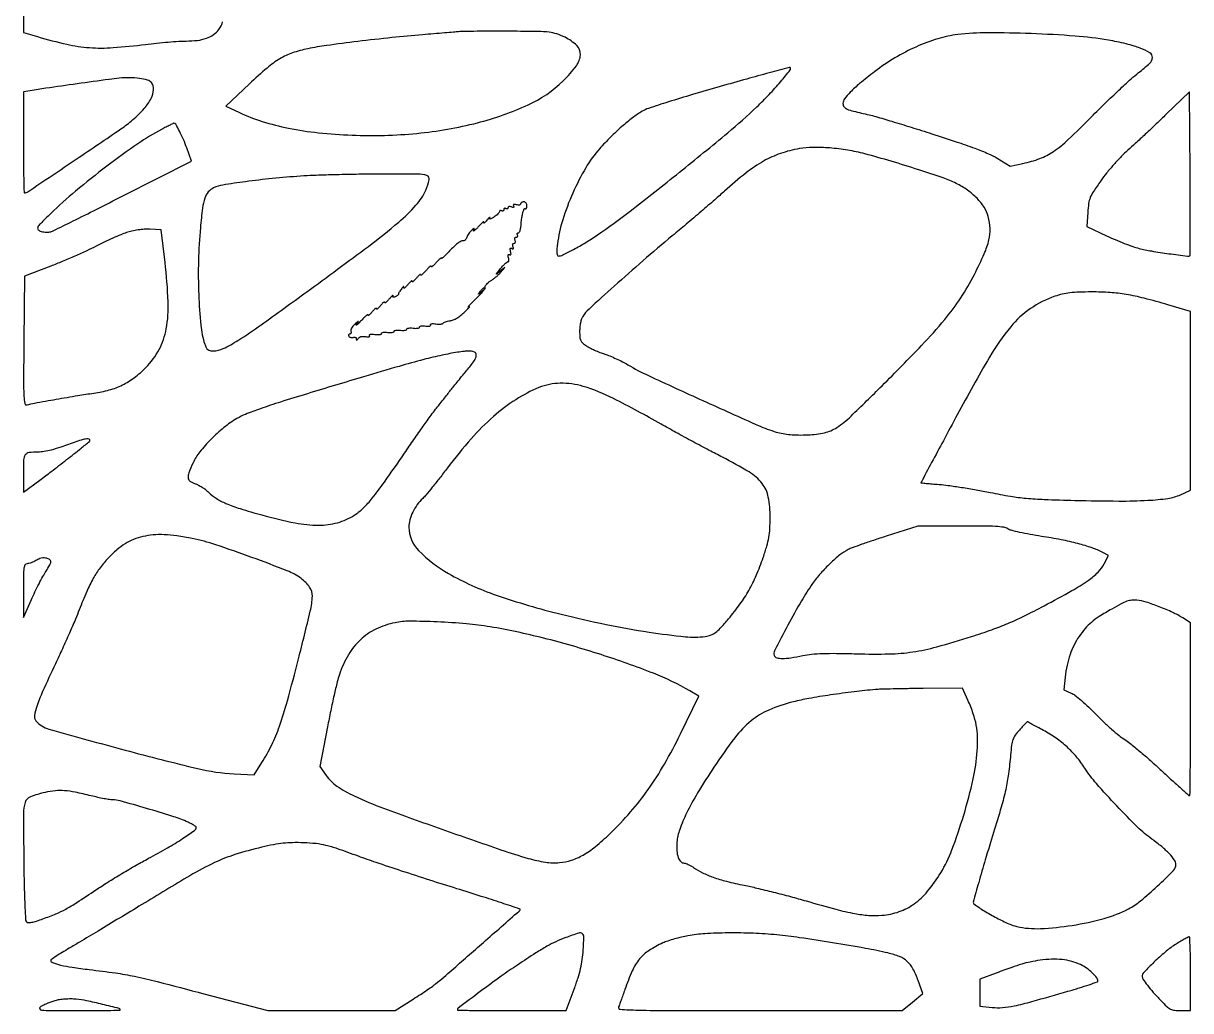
# Model space of a CAD drawing. Extents: x 39 to 593, y 49 to 1210.
# Drawn here: x 39 to 593, y 49 to 517 of the extents above; entities that cross this region are included whole.
import ezdxf

# ---------------------------------------------------------------- set-up
doc = ezdxf.new("R2010")
doc.units = 0

msp = doc.modelspace()

# ---------------------------------------------------------------- linework, layer by layer
msp.add_lwpolyline([(39, 547.800101), (39, 513.08469), (45.75, 511.080137, 0.01659), (59.655255, 507.447983, 0.037675), (70.394922, 505.857705, 0.035936), (81.556103, 505.859373, 0.013871), (96.970141, 507.40175, -0.005981), (102.243933, 508.013649, -0.005213), (107.778197, 508.530514, -0.005248), (112.793337, 508.893249, -0.015428), (116.25226, 509, 0.029488), (121.63224, 509.317566, 0.055614), (125.862235, 510.303667, 0.067642), (129.189736, 512.015838, 0.073628), (131.8321, 514.513679, 0.112486), (133.560441, 518.161338, 0.093474)], format="xyb")
for points in [[(245.5, 513.384785, -0.001444), (243.192945, 513.182057, -0.000254), (238.85625, 512.815815, -0.000275), (233.7704, 512.391728, -0.000247), (228.5, 511.957802, 0.005694), (213.957123, 510.600815, 0.004076), (197.724753, 508.76564, 0.003783), (182.868174, 506.849067, 0.016181), (174.059098, 505.353054, 0.032767), (166.689898, 503.344558, 0.05262), (160.792881, 500.591793, 0.041241), (154.680565, 496.188173, 0.012884), (146.273504, 488.626299), (135.138506, 478.079285), (141.591066, 475.030597, 0.035304), (152.388143, 470.832759, 0.025641), (164.887527, 467.654994, 0.022983), (179.081149, 465.484709, 0.016761), (195, 464.332507, 0.033281), (225.806665, 465.189187, 0.039404), (254.493992, 470.205307, 0.043911), (278.557643, 478.707703, 0.087001), (295.201531, 490.118059, 0.036722), (301.451831, 497.203537, 0.152819), (303.361589, 502.498561, 0.214011), (301.627377, 506.855577, 0.078617), (296.086563, 510.756414, 0.033784), (292.137083, 512.375087, 0.053034), (288.556717, 513.158652, 0.023728), (283.270079, 513.487039, 0.002135), (270, 513.62396, 0.001738), (261.857066, 513.644893, 0.002214), (254.346875, 513.604836, 0.001725), (248.051201, 513.521656, 0.018471)], [(482.5, 512.0327, 0.044579), (473.023921, 510.070363, 0.031347), (462.812638, 506.273709, 0.029841), (452.571892, 500.964249, 0.02951), (442.996136, 494.45552, 0.00802), (435.906524, 488.815398, 0.025368), (431.422191, 484.730792, 0.036455), (428.747884, 481.609404, 0.160234), (428, 479.335596, 0.167923), (428.526515, 477.812079, 0.125637), (429.945033, 476.721696, 0.042672), (432.995124, 475.710617, 0.004336), (440.435307, 473.998919, -0.017329), (443.555639, 473.195153, -0.001593), (451.217152, 470.90927, -0.002056), (460.33628, 468.115854, -0.00161), (470.209029, 465.01223, -0.003983), (481.780997, 461.231698, -0.008814), (490.532023, 458.122754, -0.010994), (497.045688, 455.513765, -0.035748), (501.180565, 453.390312), (507.313687, 449.664638), (513.404196, 450.922612, 0.038782), (521.424743, 453.23945, 0.059654), (527.833123, 456.558635, 0.039818), (534.893064, 462.228849, 0.008805), (546, 473.082488, -0.004665), (552.433134, 479.473893, -0.004752), (558.945025, 485.704299, -0.004622), (564.704732, 491.011814, -0.019588), (568.302212, 494.018303, 0.021707), (573.568407, 498.457381, 0.194163), (574.840861, 501.136181, 0.278994), (573.677994, 503.346849, 0.042196), (569, 505.653213, 0.023304), (566.234534, 506.591529, 0.009017), (562.325, 507.641914, 0.008905), (558.040264, 508.629945, 0.010885), (554, 509.394634, 0.022085), (538.134562, 511.325741, 0.01002), (517.243447, 512.516123, 0.009827), (496.725563, 512.869596, 0.028175)], [(369.703547, 487.429011, 0.003225), (356.559289, 483.612622, 0.004802), (345.113177, 480.089085, 0.003366), (335.74975, 477.038351, 0.053178), (332.703547, 475.648829, 0.029289), (328.112505, 472.556403, 0.017271), (322.993493, 468.366906, 0.016045), (317.686071, 463.397724, 0.014408), (312.508355, 457.921627, 0.049662), (305.940313, 448.900917, 0.028287), (299.782619, 436.884206, 0.028168), (294.962789, 424.104835, 0.045041), (292.483512, 412.714333, 0.010949), (292.209743, 410.050178, 0.039119), (292.205796, 408.338489, 0.073504), (292.433688, 407.331853, 0.309724), (292.91802, 407, 0.114954), (295.042933, 407.495076, 0.009403), (300.145549, 410.129612, 0.012913), (305.879962, 413.422368, 0.012502), (311.5, 417.041049, 0.015484), (327.001975, 428.297202, 0.004414), (350.357466, 446.718364, 0.004351), (373.312407, 465.485539, 0.016641), (387.109916, 477.767235, 0.013151), (392.95254, 483.627652, 0.013936), (398.363612, 489.677652, 0.006161), (402.977309, 495.273233, 0.406242), (402.869669, 496.408211, 0.2469), (402.530949, 496.484086, 0.000162), (392.974632, 493.900184, 0.001825), (382.304995, 490.969701, 0.001108)], [(84.5, 491.357975, 0.009532), (79.785527, 490.798073, 0.000487), (64.537272, 488.676513, 0.000722), (49.678132, 486.572458, 0.004751), (42.25, 485.437567), (39, 484.909374), (39, 460.954687, 0.002186), (39.040154, 451.769288, 0.003645), (39.164135, 444.036689, 0.000535), (39.33037, 437.222646, 0.406776), (39.558758, 437, 0.149077), (41.12898, 437.478807, 0.000269), (64.10519, 452.945454, 0.001141), (85.3386, 467.326057, 0.028982), (90.882059, 471.588817, 0.030965), (96.337255, 476.935907, 0.067218), (99.640113, 481.771352, 0.100997), (100.76049, 485.920851, 0.179878), (99.75, 489.263761, 0.165825), (97.983941, 490.453006, 0.031889), (94.147547, 491.231591, 0.031546), (89.442265, 491.577588, 0.027376)], [(581.402466, 474.216024, -0.002268), (576.634522, 469.6536, -0.001842), (571.48342, 464.805004, -0.00186), (566.702963, 460.371578, -0.004839), (563.219273, 457.226544, 0.019199), (560.087503, 454.231606, 0.010853), (556.515781, 450.379368, 0.010822), (553.077472, 446.332581, 0.01745), (550.348946, 442.726544, 0.008511), (546.900969, 437.641275, 0.046951), (545.359764, 434.716518, 0.061892), (544.59291, 431.918661, 0.021364), (544.168744, 427.74029), (543.773209, 420.980581), (553.136605, 416.565056, 0.00979), (557.16123, 414.762608, 0.008115), (561.512003, 412.998271, 0.008211), (565.553395, 411.511098, 0.021779), (568.5, 410.623333, 0.020561), (574.349898, 409.388901, 0.007522), (582.711355, 408.109734, 0.002071), (591.547153, 406.931, 0.232529), (592.635116, 407.301782, 0.197925), (592.793052, 407.681035, 0.000138), (592.832676, 418.921133, 0.001559), (592.834334, 431.475528, 0.000949), (592.761887, 446.311244), (592.5, 484.932048)], [(104.591996, 467.048393, 0.029649), (93.35451, 460.258211, 0.011532), (78.629311, 449.61458, 0.011647), (63.822778, 437.830184, 0.019482), (52.012391, 427.165146, 0.002994), (47.105344, 422.316324, 0.060098), (45.80989, 420.665378, 0.312445), (45.86915, 419.68538, 0.133934), (46.976494, 418.863585, 0.040792), (48.082169, 418.532886, 0.029292), (49.357496, 418.339464, 0.029774), (50.601685, 418.299113, 0.054753), (51.604402, 418.436847, 0.05233), (53.169312, 419.008917, 0.000663), (62.666737, 423.671433, 0.001933), (73.636104, 429.127427, 0.001265), (86.242281, 435.498456), (118.728746, 452.020093), (116.545024, 458.269521, 0.017729), (114.989867, 462.259907, 0.017419), (113.147497, 466.154068, 0.01), (111.328226, 469.510192, 0.269789), (110.486536, 470, 0.11577), (110.278849, 469.951259, 0.000803), (108.638094, 469.132965, 0.003059), (106.763264, 468.179781, 0.001946)], [(407.346687, 457.963875, 0.038639), (398.334019, 455.625782, 0.046196), (390.339338, 452.022989, 0.038049), (382.014655, 446.427655, 0.016514), (371.813977, 437.820636, -0.004496), (367.170848, 433.707886, -0.001753), (360.682856, 428.104131, -0.001735), (353.61672, 422.086565, -0.002154), (347, 416.539925, 0.004809), (333.083983, 404.748084, 0.004879), (319.465318, 392.74723, 0.002697), (307.470126, 381.849685, 0.062048), (304.477331, 378.325058, 0.068246), (303.909247, 377.130049, 0.025395), (303.435973, 375.327035, 0.024601), (303.112907, 373.282633, 0.027248), (303.006833, 371.285183, 0.020331), (303.123634, 368.51142, 0.089266), (303.544575, 366.93415, 0.104444), (304.454791, 365.729325, 0.033183), (306.256833, 364.361326, 0.028096), (307.877979, 363.418413, 0.012146), (310.131497, 362.340006, 0.011975), (312.59067, 361.305799, 0.015548), (314.892943, 360.483481, -0.019524), (317.361146, 359.579708, -0.010345), (320.348782, 358.278569, -0.01028), (323.353658, 356.819677, -0.015669), (325.892943, 355.419636, 0.025331), (335.626852, 350.295441, 0.002114), (361.543597, 338.419286, 0.001743), (387.947627, 326.565382, 0.034074), (396.328732, 323.502556, 0.025669), (399.543554, 322.746713, 0.022652), (402.955916, 322.285675, 0.019725), (406.819483, 322.094064, 0.011807), (411.4172, 322.156153, 0.0459), (419.30373, 323.178012, 0.091693), (425.068006, 325.638666, 0.045016), (431.815539, 331.05404, 0.004542), (446.543345, 345.489121, 0.004772), (465.290901, 364.56158, 0.018655), (476.307671, 376.872975, 0.02824), (483.867261, 387.107507, 0.026924), (490.357035, 398.288946, 0.012928), (495.044941, 408.088617, 0.046236), (497.279699, 414.657172, 0.068158), (497.820053, 420.074032, 0.059147), (496.939296, 425.716813, 0.073611), (494.982999, 430.098104, 0.050623), (491.608033, 434.375037, 0.0464), (487.088777, 438.250356, 0.040295), (481.720762, 441.435793, 0.029895), (475.541066, 444.013933, 0.005633), (463.937844, 447.913313, 0.006259), (450.835608, 451.97231, 0.007434), (438.363831, 455.464722, 0.023488), (430.255165, 457.203175, 0.020961), (421.705154, 458.254215, 0.021813), (413.704531, 458.548616, 0.042463)], [(170.5, 444.881237, 0.007588), (157.160589, 443.750168, 0.008629), (144.422943, 442.252755, 0.006702), (133.599011, 440.642542, 0.069221), (129.297366, 439.315153, 0.107368), (126.768416, 437.386856, 0.096222), (125.145706, 434.510048, 0.048556), (124.043218, 429.686175, 0.008696), (123.026201, 420.5, 0.017138), (122.108835, 404.863043, 0.015377), (122.213167, 388.622426, 0.015171), (123.187598, 374.211699, 0.055286), (125.080919, 365.254812, 0.032731), (125.774948, 363.538221, 0.11306), (126.519636, 362.607506, 0.124594), (127.551622, 362.143047, 0.043777), (129.182325, 362, 0.113228), (133.878642, 363.07732, 0.028174), (140.813709, 366.932174, 0.014464), (151.822723, 374.344569, 0.002151), (173.5, 390.011151, 0.002582), (202.759833, 411.582381, 0.016598), (217.126458, 423.04967, 0.03355), (225.327283, 431.064112, 0.076055), (230.053655, 438.309691, 0.054906), (231.655072, 443.199744, 0.381526), (230.500714, 445.205698, 0.079444), (226.300214, 445.8883, 0.002072), (207.25, 445.857772, 0.002712), (196.894223, 445.742088, 0.002493), (186.245312, 445.512246, 0.002489), (176.750703, 445.212639, 0.008223)], [(275, 431.716702, -0.234103), (274.84149, 431.396708, -0.110684), (274.412095, 431.19953, -0.073581), (273.76537, 431.158662, -0.043023), (272.99862, 431.29011, 0.028884), (272.172701, 431.455835, 0.134027), (271.694454, 431.395162, 0.316691), (271.535916, 431.144934, 0.126904), (271.662665, 430.736802, -0.084983), (271.827284, 430.329408, -0.357063), (271.71589, 430.110897, -0.167827), (271.346098, 430.08092, -0.028693), (270.664045, 430.298676, 0.053235), (270.02672, 430.468244, 0.096133), (269.488813, 430.447788, 0.14465), (269.136142, 430.247266, 0.194004), (269, 429.909598, -0.113538), (268.921216, 429.56712, -0.184509), (268.70625, 429.36538, -0.157566), (268.382252, 429.340647, -0.079467), (268, 429.5, 0.088621), (267.618194, 429.651081, 0.167455), (267.29375, 429.608064, 0.177706), (267.077418, 429.378351, 0.101261), (267, 429, -0.101261), (266.922582, 428.621649, -0.177706), (266.70625, 428.391936, -0.167455), (266.381806, 428.348919, -0.088621), (266, 428.5, 0.071422), (265.617363, 428.666749, 0.146914), (265.29375, 428.659184, 0.189231), (265.080211, 428.483247, 0.127587), (265, 428.174027, -0.16537), (264.839824, 427.702976, -0.030599), (264.229457, 427.002443, -0.029884), (263.381215, 426.238522, -0.023342), (262.376876, 425.511283, -0.012313), (261.199785, 424.780803, -0.085778), (260.568195, 424.54332, -0.456385), (260.365445, 424.70322, -0.133202), (260.463653, 425.146273, 0.250723), (260.462038, 425.340024, 0.463328), (260.326539, 425.367968, 0.038455), (259.797356, 424.883552, 0.009251), (259, 424, -0.011424), (258.201377, 423.122737, -0.051866), (257.676021, 422.675, -0.508187), (257.524042, 422.728451, -0.186888), (257.545063, 423, 0.559863), (257.445883, 423.153382, 0.165064), (257.112489, 423.03125, 0.028693), (256.250192, 422.250674, 0.009257), (255.063351, 421, -0.008643), (253.878857, 419.748724, -0.027226), (253.0265, 418.96875, -0.16978), (252.714156, 418.854632, -0.563943), (252.62347, 419, 0.010763), (253.026941, 419.840222, 0.489221), (252.949109, 419.988339, 0.212515), (252.696, 419.925916, 0.005161), (251.730684, 419.159695, 0.04315), (251.052637, 418.505511, 0.027916), (250.382578, 417.644366, 0.028029), (249.81799, 416.722225, 0.046536), (249.462948, 415.88326, -0.065093), (249.126577, 415.163793, -0.076079), (248.630323, 414.597071, -0.088073), (248.056192, 414.265262, -0.138194), (247.491398, 414.223565, 0.198942), (246.713751, 414.072554, 0.019186), (245.117939, 412.926227, 0.022059), (243.261273, 411.345149, 0.015636), (241.317176, 409.418909, -0.005247), (239.52991, 407.572915, -0.014102), (238.208796, 406.310034, -0.050198), (237.604005, 405.865027, -0.781869), (237.5, 405.970654, 0.480318), (237.445896, 406.120712, 0.259064), (237.222212, 406.080519, 0.025277), (236.379737, 405.318468, 0.007193), (235.150085, 404.051745, -0.009971), (233.904236, 402.782518, -0.029707), (232.985166, 401.98395, -0.1462), (232.598687, 401.835994, -0.57056), (232.484283, 402, 0.555185), (232.379678, 402.157682, 0.163753), (232.036722, 402.03125, 0.029674), (231.176603, 401.250368, 0.009651), (230, 400, -0.009505), (228.823954, 398.749491, -0.029335), (227.966167, 397.96875, -0.164801), (227.628089, 397.844157, -0.556254), (227.525549, 398, 0.391366), (227.462829, 398.193946, 0.297949), (227.227787, 398.178125, 0.038022), (226.52885, 397.562178, 0.01073), (225.537413, 396.5, -0.010939), (224.545357, 395.438048, -0.038528), (223.843555, 394.821875, -0.293216), (223.602999, 394.804269, -0.39368), (223.537413, 395, 0.39368), (223.471828, 395.195731, 0.293216), (223.231272, 395.178125, 0.038528), (222.52947, 394.561952, 0.010939), (221.537413, 393.5, -0.011568), (220.543483, 392.43872, -0.040013), (219.8331, 391.821875, -0.279966), (219.576027, 391.798909, -0.399668), (219.501823, 392, 0.068643), (219.613453, 392.403557, 0.595179), (219.495999, 392.489168, 0.098042), (219.153106, 392.234222, 0.013655), (218.574157, 391.55887, 0.016249), (217.971459, 390.764225, 0.019808), (217.462409, 389.98177, 0.018712), (217.090599, 389.300774, 0.1161), (217, 388.915859, -0.167799), (216.892567, 388.604749, -0.052419), (216.544118, 388.245217, -0.045715), (216.042029, 387.898065, -0.036808), (215.448062, 387.618443, -0.034234), (214.787447, 387.415562, -0.217079), (214.451404, 387.482981, -0.310815), (214.356213, 387.749895, -0.0577), (214.55781, 388.261454, 0.603951), (214.487558, 388.365033, 0.15247), (214.237263, 388.254927, 0.023568), (213.528472, 387.575617, 0.0075), (212.537413, 386.5, -0.010939), (211.545357, 385.438048, -0.038528), (210.843555, 384.821875, -0.293216), (210.602999, 384.804269, -0.39368), (210.537413, 385, 0.39368), (210.471828, 385.195731, 0.293216), (210.231272, 385.178125, 0.038528), (209.52947, 384.561952, 0.010939), (208.537413, 383.5, -0.010939), (207.545357, 382.438048, -0.038528), (206.843555, 381.821875, -0.293216), (206.602999, 381.804269, -0.39368), (206.537413, 382, 0.39368), (206.471828, 382.195731, 0.293216), (206.231272, 382.178125, 0.038528), (205.52947, 381.561952, 0.010939), (204.537413, 380.5, -0.009927), (203.548342, 379.436939, -0.036013), (202.860489, 378.821875, -0.317926), (202.646736, 378.812902, -0.380766), (202.59506, 379, 0.669197), (202.470341, 379.141814, 0.087814), (201.966759, 378.863271, 0.022805), (200.876342, 377.895228, 0.008277), (199.417394, 376.428157, -0.005438), (197.993134, 374.97961, -0.022951), (197.09136, 374.161021, -0.541127), (196.960121, 374.201736, -0.230089), (197, 374.428157, 0.001227), (198.062162, 375.90285, 0.553583), (198.023983, 375.995879, 0.221053), (197.856716, 375.950498, 0.000759), (196.214733, 374.563096, 0.041437), (195.37747, 373.724986, 0.050209), (194.748778, 372.809436, 0.058144), (194.40211, 371.954522, 0.160223), (194.433348, 371.313096, -0.069547), (194.549625, 370.810922, -0.117586), (194.487348, 370.385722, -0.152607), (194.259631, 370.105506, -0.147433), (193.909598, 370, 0.1243), (193.57163, 369.914663, 0.188383), (193.377757, 369.686224, 0.149328), (193.365698, 369.340464, 0.073123), (193.542134, 368.931826, 0.109884), (193.900093, 368.564485, 0.081902), (194.419289, 368.33511, 0.076891), (195.017004, 368.27569, 0.078162), (195.601151, 368.400442, -0.079069), (196.136768, 368.513819, -0.125667), (196.593586, 368.42158, -0.149452), (196.898617, 368.139704, -0.129608), (197.015313, 367.718615, 0.052332), (197.071033, 367.245091, 0.403838), (197.240518, 367.133692, 0.187063), (197.499677, 367.294731, 0.020104), (197.908945, 367.886911, -0.113081), (198.447553, 368.420856, -0.075765), (199.248114, 368.763684, -0.064262), (200.245977, 368.889089, -0.046422), (201.36337, 368.781367, 0.025643), (202.387511, 368.639541, 0.083784), (203.067026, 368.694596, 0.226267), (203.348877, 368.928672, 0.251689), (203.327689, 369.278805, -0.313194), (203.346829, 369.63648, -0.177918), (203.730961, 369.876324, -0.06665), (204.587193, 369.938852, -0.021384), (205.857952, 369.80754, 0.027815), (207.062276, 369.69872, 0.046491), (208.077023, 369.758065, 0.062201), (208.781594, 369.957294, 0.301406), (209, 370.286692, -0.293514), (209.211929, 370.616611, -0.066012), (209.88125, 370.821444, -0.0486), (210.850191, 370.887458, -0.029166), (212, 370.786692, 0.029166), (213.149809, 370.685927, 0.0486), (214.11875, 370.751941, 0.066012), (214.788071, 370.956774, 0.293514), (215, 371.286692, -0.293514), (215.211929, 371.616611, -0.066012), (215.88125, 371.821444, -0.0486), (216.850191, 371.887458, -0.029166), (218, 371.786692, 0.029166), (219.149809, 371.685927, 0.0486), (220.11875, 371.751941, 0.066012), (220.788071, 371.956774, 0.293514), (221, 372.286692, -0.293514), (221.211929, 372.616611, -0.066012), (221.88125, 372.821444, -0.0486), (222.850191, 372.887458, -0.029166), (224, 372.786692, 0.029166), (225.149809, 372.685927, 0.0486), (226.11875, 372.751941, 0.066012), (226.788071, 372.956774, 0.293514), (227, 373.286692, -0.290434), (227.209426, 373.61682, -0.067491), (227.865736, 373.823721, -0.049431), (228.817648, 373.892212, -0.029702), (229.947187, 373.794443, 0.024476), (231.089344, 373.683552, 0.066408), (231.898218, 373.752292, 0.163409), (232.279752, 373.981698, 0.32559), (232.305139, 374.315292, -0.342492), (232.340811, 374.649393, -0.153908), (232.752853, 374.873993, -0.062227), (233.614492, 374.933847, -0.022701), (234.833543, 374.811123, 0.024994), (236.047816, 374.694498, 0.037052), (237.115984, 374.724729, 0.041366), (237.924423, 374.876062, 0.248674), (238.225592, 375.159566, -0.195931), (238.514611, 375.492369, -0.033634), (239.300643, 375.826079, -0.032269), (240.331102, 376.11097, -0.023827), (241.5, 376.296695, 0.072916), (242.997097, 376.687751, 0.034906), (244.772197, 377.591362, 0.031386), (246.656839, 378.89013, 0.025722), (248.5, 380.498833, 0.006472), (249.919804, 381.908902, 0.027181), (250.713679, 382.811234, 0.512003), (250.668901, 382.967418, 0.241757), (250.418909, 382.934929, -0.649016), (250.293737, 383.01128, -0.150443), (250.441709, 383.336556, -0.016593), (251.593395, 384.551292, -0.005027), (253.418909, 386.317176, 0.014036), (255.347646, 388.251372, 0.02014), (256.93546, 390.077731, 0.016505), (258.106611, 391.642982, 0.204666), (258.254997, 392.354521, -0.181772), (258.349683, 392.935851, -0.050791), (258.896217, 393.697256, -0.044171), (259.73885, 394.495648, -0.034162), (260.781919, 395.212105, 0.024983), (261.986897, 396.007646, 0.01558), (263.319182, 397.051569, 0.015627), (264.571433, 398.165581, 0.02722), (265.526922, 399.17476), (267.5, 401.5), (265.026894, 399.5, -0.0059), (263.643766, 398.408207, -0.732936), (263.520467, 398.494118, -0.095388), (263.768405, 398.955675, -0.001765), (265.526894, 401.100794, -0.014674), (266.713872, 402.45537, -0.022971), (267.819568, 403.540403, -0.019159), (268.757424, 404.317162, -0.294503), (269.156741, 404.349414, 0.401728), (269.355282, 404.40474, 0.121559), (269.454812, 404.734531, 0.053637), (269.420295, 405.350275, 0.023156), (269.249218, 406.154992, -0.025901), (269.063111, 407.054644, -0.119045), (269.107888, 407.581548, -0.314906), (269.35082, 407.762005, -0.146617), (269.749218, 407.654992, 0.146617), (270.147615, 407.547979, 0.314906), (270.390548, 407.728436, 0.119045), (270.435324, 408.25534, 0.025901), (270.249218, 409.154992, -0.023599), (270.048002, 410.10561, -0.136619), (270.103872, 410.610748, -0.34044), (270.368998, 410.767095, -0.107948), (270.831022, 410.604434, 0.060363), (271.290422, 410.392076, 0.338347), (271.529702, 410.476744, 0.208053), (271.584723, 410.801291, 0.031032), (271.381557, 411.448062, -0.06055), (271.232753, 412.042076, -0.106526), (271.276919, 412.544118, -0.150272), (271.501689, 412.873856, -0.170157), (271.861626, 413, 0.163532), (272.223415, 413.121579, 0.151303), (272.452188, 413.440625, 0.109632), (272.502534, 413.92599, 0.062927), (272.361626, 414.5, -0.069008), (272.228143, 415.073683, -0.116977), (272.29762, 415.559375, -0.152575), (272.555236, 415.879387, -0.148627), (272.952028, 416, 0.095723), (273.34937, 416.076773, 0.173661), (273.593972, 416.29375, 0.171987), (273.646585, 416.618437, 0.093667), (273.5, 417, -0.066654), (273.328814, 417.382857, -0.139668), (273.325641, 417.70625, -0.191008), (273.485653, 417.918846, -0.137896), (273.774316, 418, 0.210786), (274.365147, 418.260658, 0.122965), (274.739546, 418.954019, 0.030699), (275.039715, 420.522967, 0.001885), (275.627958, 425.246936, -0.018972), (275.911924, 427.028571, -0.035485), (276.296841, 428.436148, -0.04766), (276.715692, 429.341955, -0.421615), (277.10045, 429.437919, 0.208293), (277.440525, 429.389002, 0.179514), (277.735757, 429.601155, 0.101759), (277.935717, 430.088118, 0.046737), (278, 430.774316, 0.077755), (277.886896, 431.497228, 0.090208), (277.559375, 432.110789, 0.10078), (277.072062, 432.520966, 0.125346), (276.5, 432.666667, 0.061458), (275.926423, 432.595898, 0.079927), (275.440625, 432.387615, 0.09765), (275.115434, 432.079009, 0.155454)], [(88, 418.137885, 0.019274), (85.274361, 417.12858, 0.006918), (81.471875, 415.489346, 0.006851), (77.348947, 413.575688, 0.008063), (73.5, 411.647662, -0.011377), (69.166631, 409.512784, -0.005338), (63.471875, 406.940028, -0.005286), (57.443428, 404.369305, -0.007397), (52, 402.209528), (39.5, 397.462744), (39.235444, 366.659364, 0.001015), (39.109774, 347.498987, 0.013504), (39.268315, 340.446505, 0.037498), (39.699882, 336.996431, 0.439073), (40.735444, 336.370135, -0.025603), (44.342648, 337.223613, -0.001802), (54.553818, 339.055701, -0.002811), (64.924651, 340.817831, -0.007084), (72.5, 341.951223, 0.034431), (79.782044, 343.451492, 0.046516), (86.059076, 345.849944, 0.047159), (91.719091, 349.337234, 0.036841), (97.149104, 354.100593, 0.072218), (103.42528, 362.656805, 0.077224), (106.830933, 372.454152, 0.055419), (107.730271, 385.3405, 0.019063), (106.249937, 404), (104.423564, 419.5), (98.961782, 419.71838, 0.027827), (96.41853, 419.678506, 0.017972), (93.489132, 419.363102, 0.017865), (90.556667, 418.832749, 0.025369)], [(258, 391.622445, -0.184603), (257.91885, 391.410139, -0.013803), (257.485937, 390.952641, -0.017649), (256.920402, 390.425681, -0.012436), (256.25, 389.872445, -0.001576), (255.120493, 388.99236, -0.377591), (255, 389, -0.377591), (254.99236, 389.120493, -0.001576), (255.872445, 390.25, -0.017685), (256.76332, 391.306759, -0.065617), (257.426111, 391.869516, -0.241985), (257.806605, 391.90695, -0.307699)], [(528.549339, 387.886769, 0.067621), (517.000101, 382.074711, 0.070202), (507.585136, 373.452976, 0.040658), (497.491334, 358.94627, 0.008345), (482.25, 331.694741, 0.000189), (475.635713, 319.379606, 0.000314), (470.067187, 308.986479, 0.000008), (465.030083, 299.570614, 0.123422), (465, 299.4506, 0.38638), (465.062214, 299.382111, 0.000318), (467.524171, 299.146723, 0.002806), (470.298012, 298.898997, 0.001686), (473.592921, 298.63455, -0.014791), (477.950602, 298.169601, -0.005009), (484.260938, 297.242385, -0.004977), (491.218388, 296.077693, -0.005699), (497.842921, 294.822779, 0.008363), (507.465807, 293.052922, 0.018095), (514.926299, 292.08531, 0.013962), (523.536508, 291.52597, 0.003261), (538, 291.085756, 0.004478), (558.913032, 290.773107, 0.014826), (572.677327, 291.098774, 0.021687), (582.172835, 292.019601, 0.070079), (588.25, 293.766907), (593, 295.887539), (593, 338.282717), (593, 380.677895), (582.231363, 383.842769, 0.008546), (570.889134, 386.966658, 0.021178), (562.460101, 388.757233, 0.02497), (554.775704, 389.660733, 0.017129), (546, 389.949142, 0.00825), (540.005786, 389.841814, 0.020811), (535.655118, 389.510435, 0.026786), (532.062573, 388.889327, 0.026618)], [(237.701173, 359.954698, 0.011718), (229.008197, 357.86687, 0.004802), (217.307733, 354.644417, 0.003083), (200.494429, 349.727286, 0.000824), (173.803814, 341.694545, 0.003472), (161.074108, 337.743846, 0.007792), (151.48126, 334.528059, 0.009314), (144.410327, 331.88537, 0.039873), (140.371993, 329.904676, 0.036714), (134.194808, 325.595638, 0.026775), (127.98883, 319.974077, 0.027233), (122.721917, 314.050454, 0.059232), (119.525963, 308.884249, 0.015907), (117.507461, 304.16103, 0.118138), (117.176379, 301.757161, 0.219388), (118.084572, 300.208014, 0.072587), (120.500939, 298.99969, -0.038341), (122.04466, 298.355334, -0.022137), (123.796133, 297.361023, -0.022027), (125.475456, 296.200651, -0.03419), (126.80241, 295.043744, 0.055017), (130.507102, 292.075522, 0.040155), (135.176279, 289.61324, 0.026501), (141.827881, 287.169908, 0.007857), (152.238328, 284.138811, 0.017429), (167.999256, 280.402609, 0.049029), (179.261224, 279.273514, 0.068899), (188.129782, 280.483848, 0.074462), (196.083524, 284.053597, 0.050408), (200.285605, 287.39126, 0.029611), (204.61616, 292.137709, 0.016646), (210.339419, 299.711488, 0.003403), (219.915524, 313.5, -0.002011), (224.388145, 319.978493, -0.002216), (228.77102, 326.213597, -0.002061), (232.560607, 331.507852, -0.011288), (234.683428, 334.312244, 0.00061), (236.382146, 336.459499, 0.000398), (238.337206, 338.941045, 0.0004), (240.239505, 341.363568, 0.000766), (241.762381, 343.312244, -0.003723), (243.330116, 345.29405, -0.00175), (245.384676, 347.833626, -0.001734), (247.555907, 350.479501, -0.002439), (249.512381, 352.823505, 0.020285), (253.000059, 357.318801, 0.135422), (253.962131, 359.953841, 0.331379), (253.038572, 361.42983, 0.098203), (250.25, 361.925516, 0.02706), (248.242505, 361.776758, 0.006927), (245.016907, 361.315864, 0.007036), (241.344867, 360.686098, 0.007088)], [(283.697765, 344.566668, 0.045121), (272.705611, 338.839802, 0.037351), (262.153657, 330.898593, 0.032123), (251.525671, 320.299381, 0.019368), (240.279695, 306.5, -0.004092), (236.623018, 301.722188, -0.004915), (233.102967, 297.290625, -0.004234), (230.071931, 293.614858, -0.032497), (228.527838, 292, 0.051632), (225.94692, 289.085674, 0.043717), (223.850637, 285.542504, 0.044982), (222.46245, 281.820282, 0.066866), (222, 278.377696, 0.198691), (226.598245, 267.263183, 0.066746), (240.823997, 256.382256, 0.047151), (263.42702, 246.140883, 0.022121), (294.24285, 237.04697, 0.010407), (315.566258, 232.235824, 0.012266), (335.937226, 228.601113, 0.011673), (353.212364, 226.365582, 0.063635), (362.61984, 226.570242, 0.046262), (365.374677, 227.248219, 0.077898), (367.471421, 228.364574, 0.046879), (369.761591, 230.449076, 0.007994), (373.664718, 234.875121, 0.01983), (379.11948, 241.802043, 0.028173), (383.355623, 248.395492, 0.027735), (386.870763, 255.503169, 0.018389), (390.137594, 264, 0.011438), (391.859529, 269.42399, 0.028024), (392.807434, 273.5, 0.028883), (393.277905, 277.583319, 0.012853), (393.447265, 283, 0.048589), (392.559165, 292.673482, 0.121299), (389.620079, 299.08079, 0.08907), (383.419303, 304.537239, 0.018743), (370.744156, 311.568727, -0.004244), (364.542367, 314.777651, -0.002117), (356.742792, 318.939922, -0.002101), (348.701341, 323.31881, -0.003093), (341.678114, 327.238361, 0.01098), (319.091465, 339.380447, 0.045251), (304.69712, 345.144033, 0.076922), (293.784615, 346.647056, 0.093635)], [(63.97234, 318.868247, -0.004324), (56.788658, 316.345669, -0.016403), (52.237391, 314.956471, -0.026005), (48.883562, 314.236545, -0.039884), (45.922857, 314, 0.032329), (41.688796, 313.725946, 0.213868), (39.925644, 312.643347, 0.139118), (39.148061, 310.31475, 0.011456), (39, 303.853648), (39, 294.921274), (46.75, 300.627654, 0.004977), (52.264415, 304.773237, 0.002161), (59.516524, 310.388996, 0.001934), (66.476854, 315.870602, 0.009488), (70.337132, 319.05629, 0.333084), (70.512074, 319.842965, 0.302802), (69.795968, 320.290447, 0.058435), (67.348022, 319.929804, 0.020838)], [(448.48597, 274.042127, 0.003353), (442.518212, 272.11129, 0.004188), (437.005182, 270.235263, 0.003403), (432.405766, 268.591807, 0.032033), (430.48597, 267.748193, 0.048117), (426.531668, 265.189936, 0.022834), (421.949716, 261.203137, 0.02211), (417.425751, 256.489513, 0.026138), (413.597211, 251.641061, 0.02222), (408.286289, 243.386126, 0.009255), (401.832708, 231.814801, 0.003191), (395.49382, 219.752846, 0.214158), (395.367699, 217.484175, 0.243631), (396.565159, 216.420205, 0.061877), (399.227778, 216.085932, 0.039439), (403.268097, 216.399869, 0.013805), (409, 217.46655, -0.028869), (413.124043, 218.1062, -0.015786), (418.23206, 218.436564, -0.011346), (424.986117, 218.506309, -0.004197), (434.5, 218.308784, 0.012452), (449.985851, 218.242973, 0.032049), (461.131399, 219.189585, 0.02997), (472.484294, 221.594259, 0.009746), (488.929319, 226.46839, 0.007918), (498.633231, 229.721553, 0.015182), (506.289, 232.687988, 0.014779), (513.883074, 236.166936, 0.007082), (523.429319, 241.055803, 0.005822), (536.672549, 248.275287, 0.024535), (544.339021, 253.079762, 0.041748), (549.077811, 257.009354, 0.080999), (551.981314, 260.963373), (554.01143, 264.942729), (551.255715, 266.366491, 0.03652), (546.188558, 268.532044, 0.018404), (539.532121, 270.547909, 0.01591), (531.512102, 272.387229, 0.010568), (522.213133, 274.007301, -0.007318), (516.799556, 274.914244, -0.00955), (511.87763, 275.910554, -0.007473), (507.808862, 276.879414, -0.082972), (506.285183, 277.549416, 0.109874), (504.309453, 278.295283, 0.020602), (500.438373, 278.687224, 0.013349), (494.341695, 278.888557, 0.00288), (483.785183, 278.894422), (463.5, 278.788844)], [(95.734467, 273.911949, 0.038514), (91.284046, 272.494357, 0.042206), (87.245025, 270.444087, 0.03902), (83.355106, 267.595465, 0.025802), (79.344793, 263.771051, 0.03001), (75.438619, 259.110138, 0.031642), (72.193175, 254.093987, 0.025336), (69.082026, 247.819845, 0.010734), (65.525357, 239.123012, -0.009471), (63.721651, 234.680564, -0.002903), (60.831746, 228.03926, -0.002904), (57.509741, 220.640984, -0.003176), (54.198355, 213.5, 0.004061), (48.159594, 200.416832, 0.023483), (45.355054, 193.340828, 0.045002), (44.283857, 188.972049, 0.213987), (44.95635, 186.552595, 0.152065), (51.139447, 182.534643, 0.003104), (87.28368, 172.600313, 0.006623), (121.706248, 163.855654, 0.045325), (139, 161.331331), (148.5, 160.814435), (152.191401, 166.657218, 0.027944), (156.859009, 175.049158, 0.028043), (160.555549, 183.899538, 0.018212), (164.317851, 195.927495, 0.004556), (169.560763, 215.826312, 0.002621), (175.197845, 238.539535, 0.051522), (176.166314, 245.665714, 0.165348), (174.865875, 249.936031, 0.080045), (170.788474, 254.032328, 0.062962), (164.224093, 257.637262, 0.00623), (147.382249, 264.053291, 0.00816), (130.293992, 270.005984, 0.029471), (119.159834, 272.967428, 0.014319), (111.872124, 274.236409, 0.025871), (105.840806, 274.793044, 0.030761), (100.596457, 274.681826, 0.037185)], [(45, 262.5, -0.025298), (43.914448, 261.950313, -0.021574), (42.720312, 261.480268, -0.022132), (41.595337, 261.147497, -0.055833), (40.75, 261.035435, 0.26499), (39.805418, 260.471382, 0.095177), (39.287216, 258.931536, 0.030833), (39.054259, 255.75453, 0.003191), (39.015479, 248.25), (39.030958, 235.5), (42.835173, 244, -0.007508), (44.521307, 247.620636, -0.006002), (46.443102, 251.471875, -0.006071), (48.308021, 254.993649, -0.015261), (49.775395, 257.5, 0.007493), (51.55024, 260.42631, 0.070997), (52.104078, 261.779619, 0.218039), (51.954863, 262.587415, 0.145915), (51.205702, 263.179715, 0.035196), (49.500823, 263.723666, 0.087114), (48.196516, 263.808164, 0.078222), (46.858073, 263.444614, 0.024496)], [(555.541539, 239.542191, 0.010946), (549.655721, 235.977264, 0.033081), (545.877034, 233.207006, 0.041071), (542.959851, 230.316246, 0.025572), (540.018054, 226.5, 0.037189), (537.639128, 222.451371, 0.032068), (535.750312, 217.892473, 0.02995), (534.35299, 212.819671, 0.024066), (533.446658, 207.231292), (532.756228, 201.128695), (536.25166, 199.66821, -0.065662), (538.102611, 198.591364, -0.012038), (541.180893, 196.09124, -0.012753), (544.660245, 192.966815, -0.011288), (548.123547, 189.542184, 0.010541), (551.695259, 185.999787, 0.009797), (555.499837, 182.521669, 0.009829), (559.003542, 179.562442, 0.032303), (561.471643, 177.811188, -0.030983), (564.160744, 175.91376, -0.006104), (568.723391, 172.158554, -0.00645), (573.937259, 167.643116, -0.005949), (579.17699, 162.872865, 0.001997), (584.097928, 158.321195, 0.003217), (588.33016, 154.487654, 0.00061), (592.080265, 151.142712, 0.183813), (592.455347, 151, 0.410124), (592.678833, 151.220382, 0.000174), (592.840008, 163.040065, 0.002077), (592.960861, 176.270804, 0.001245), (593, 191.987455), (593, 232.974911), (589.25, 235.329409, 0.032364), (584.475207, 237.912852, 0.01591), (578.108221, 240.600498, 0.01534), (571.809845, 242.806778, 0.050351), (567.5, 243.705774, 0.052052), (565.060046, 243.708252, 0.058077), (562.764652, 243.19732, 0.037592), (559.947783, 241.972375, 0.009339)], [(215.406712, 233.038401, 0.058321), (206.26489, 229.923284, 0.076355), (198.976932, 224.965735, 0.073329), (193.306506, 217.876333, 0.049058), (188.966862, 208.419275, 0.023044), (187.963041, 205.006834, 0.004371), (186.476842, 198.695652, 0.004659), (184.873122, 191.288288, 0.004262), (183.35754, 183.629752), (179.790112, 164.759504), (182.690418, 160.629752, 0.089129), (187.857629, 155.510419, 0.041979), (196.044078, 150.833528, 0.020739), (209.936346, 145.063439, 0.003319), (237.602613, 135.103605, 0.001692), (265.656574, 125.320608, 0.013688), (278.656019, 121.231262, 0.030634), (286.797601, 119.443494, 0.059481), (293.442019, 119.203634, 0.057454), (299.143433, 120.344658, 0.052396), (304.627248, 122.773867, 0.04174), (310.478106, 126.820847, 0.019453), (317.372387, 132.959182, 0.021925), (327.190004, 143.276305, 0.0252), (335.593033, 153.9624, 0.023758), (343.265368, 165.972813, 0.016094), (350.891624, 180.312916), (359.641423, 198.125833), (355.303672, 200.667924, 0.039277), (338.008743, 209.056014, 0.01564), (313.152863, 217.898473, 0.015483), (285.896297, 225.722811, 0.020168), (260.5, 231.08941, 0.020327), (249.32418, 232.519506, 0.010858), (235.424167, 233.423014, 0.009284), (222.268016, 233.747082, 0.054545)], [(443.5, 201.325972, 0.009129), (433.32642, 200.279384, 0.006752), (422.115231, 198.764915, 0.006728), (411.724045, 197.074859, 0.018438), (404.455249, 195.513721, 0.038274), (392.843734, 191.602013, 0.071801), (384.389899, 186.479127, 0.057725), (376.607125, 178.409595, 0.017438), (366.737338, 164.5, 0.009623), (359.028895, 152.286451, 0.021536), (353.762081, 142.661435, 0.028182), (350.489709, 134.94904, 0.067669), (349.199531, 128.889925, 0.033625), (349.169209, 124.815804, 0.06865), (349.793455, 121.685987, 0.105018), (350.984159, 119.714029, 0.207479), (352.630813, 119, -0.083933), (353.420666, 118.86647, -0.024202), (354.573116, 118.401698, -0.023612), (355.841993, 117.742799, -0.023157), (357.051643, 116.963227, 0.040043), (361.317645, 114.413407, 0.03004), (366.361926, 112.288882, 0.023598), (372.734115, 110.377769, 0.010917), (381.17129, 108.470143, -0.00818), (387.092179, 107.165464, -0.003615), (394.872191, 105.257633, -0.003577), (403.089674, 103.116753, -0.004808), (410.5, 101.052864, 0.004848), (424.671088, 97.107239, 0.018689), (433.578504, 95.073415, 0.029396), (440.253678, 94.212037, 0.037431), (446.460314, 94.244751, 0.063132), (454.640885, 95.955873, 0.073093), (461.701613, 99.615801, 0.063688), (468.120741, 105.612043, 0.034845), (474.409984, 114.373717, 0.048649), (479.73027, 125.229165, 0.016977), (485.284336, 141.738512, 0.01727), (489.775468, 158.894422, 0.038949), (491.697846, 172.185268, 0.022961), (491.830481, 178.859222, 0.038737), (491.252587, 184.423935, 0.038207), (489.815508, 189.88555, 0.021637), (487.296057, 196.25), (484.726873, 202), (466.113436, 201.831897, 0.001487), (458.693219, 201.742814, 0.001848), (451.792697, 201.613939, 0.001504), (445.999639, 201.4669, 0.013969)], [(511.711255, 182.102154, 0.028209), (509.719336, 179.630389, 0.069988), (508.643822, 177.575363, 0.053269), (508.021335, 174.986562, 0.011205), (507.522946, 170.352154, -0.0124), (506.540478, 161.417363, -0.020133), (505.214126, 153.897253, -0.016547), (503.100676, 145.548203, -0.005649), (499.49919, 133.580651, 0.003112), (495.511773, 120.570225, 0.005451), (492.395682, 109.744463, 0.001308), (489.850592, 100.430664, 0.309768), (490.128313, 99.637124, 0.022459), (495.059495, 96.346524, 0.014726), (501.007633, 92.987413, 0.014015), (506.708912, 90.186786, 0.052151), (510.495206, 88.913659, 0.066373), (521.701045, 87.929376, 0.027963), (536.772773, 89.454533, 0.028051), (551.909418, 92.725884, 0.053203), (563.5, 97.291473, 0.052105), (569.229998, 101.092147, 0.015308), (577.172307, 108.063618, 0.008988), (584.836952, 115.480653, 0.198507), (586, 118.294703, 0.154976), (585.322106, 120.429274, 0.035384), (582.892261, 123.398964, 0.030628), (579.263558, 126.800327, 0.018014), (574.548746, 130.427964, -0.038547), (567.824398, 136.05558, -0.009916), (557.887199, 146.15968, -0.010094), (548.323569, 156.695784, -0.035248), (542.797165, 164.019991, 0.030485), (538.815558, 169.402634, 0.033575), (534.326431, 174.079118, 0.032758), (529.150481, 178.206975, 0.026539), (523.111512, 181.948334, 0.001309), (520.261394, 183.501578, 0.002101), (517.821379, 184.809823, 0.000369), (515.660558, 185.954666, 0.122223), (515.477874, 186, 0.20188), (515.317469, 185.932483, 0.001427), (514.270306, 184.855008, 0.005152), (513.078849, 183.596342, 0.003239)], [(49.333398, 152.52215, 0.036888), (42.349359, 150.428899, 0.228782), (39.852937, 147.781373, 0.077123), (39.072936, 142.69841, 0.002166), (39.206372, 120.489957, 0.002723), (39.393336, 108.648233, 0.005787), (39.693961, 99.48814, 0.002254), (40.05492, 92.110896, 0.185264), (40.512201, 91.086289, 0.206047), (41.327975, 90.762116, 0.039079), (42.955038, 90.935691, 0.029514), (45.236172, 91.502171, 0.011443), (48.321683, 92.542878, 0.012339), (54.484268, 94.953481, 0.025874), (59.117606, 97.187541, 0.018528), (64.363576, 100.318386, 0.003733), (73.43755, 106.296989, -0.008061), (78.951529, 109.861957, -0.00463), (85.705539, 113.989443, -0.004624), (92.570735, 118.012295, -0.007691), (98.43755, 121.258728, 0.008046), (107.339745, 126.193064, 0.013834), (114.568849, 130.624099, 0.008672), (120.209487, 134.44092, 0.244335), (121, 135.962025, 0.248224), (120.786541, 136.365505, 0.015331), (119.604687, 137.117894, 0.019857), (118.070164, 137.949335, 0.013176), (116.25, 138.785169, 0.024866), (109.530229, 141.271741, 0.005142), (97.458816, 144.932027, 0.00305), (84.987619, 148.491485, 0.068085), (81.270531, 149, -0.039753), (79.87777, 149.110907, -0.007045), (77.297117, 149.561913, -0.007585), (74.280521, 150.180566, -0.006767), (71.166613, 150.912896, 0.010088), (63.616006, 152.635823, 0.03266), (58.526156, 153.347235, 0.042959), (54.182853, 153.293845, 0.029834)], [(152.157723, 126.52181, 0.017737), (139.42621, 123.028188, 0.035661), (129.735633, 119.21843, 0.021853), (118.084465, 113.01027, 0.003218), (95.16446, 99.280536, -0.000554), (84.698529, 92.935122, -0.000597), (74.474137, 86.768285, -0.000563), (65.685928, 81.495434, -0.002856), (60.768774, 78.590728, 0.004626), (57.420446, 76.59675, 0.007356), (54.596831, 74.82224, 0.002529), (52.211647, 73.256653, 0.242877), (52.018774, 72.910515, 0.327477), (52.799049, 71.772687, 0.024809), (56.597598, 70.650954, 0.022441), (62.240348, 69.550155, 0.008264), (70.284999, 68.48811, -0.00665), (82.724388, 66.886702, -0.016695), (91.729702, 65.297085, -0.010897), (102.552088, 62.764239, -0.001545), (124.666386, 57.004722), (155.01654, 49), (185.25827, 49.018304), (215.5, 49.036609), (224, 54.460061, 0.003219), (227.413442, 56.669065, 0.003706), (230.640671, 58.821546, 0.003331), (233.349334, 60.683761, 0.021423), (234.670369, 61.691757, 0.005634), (242.317193, 68.210081, 0.000868), (257.33164, 81.349651, 0.000071), (274.294721, 96.250855, 0.115851), (274.749893, 96.889511, 0.433684), (274.599559, 97.21741, 0.000428), (266.040474, 100.069519, 0.003252), (256.33145, 103.225624, 0.001945), (244.749893, 106.857786, -0.002449), (231.958738, 110.883469, -0.002102), (218.539031, 115.241615, -0.002117), (206.386693, 119.301863, -0.006085), (198, 122.257762, 0.004398), (188.110711, 125.780826, 0.023236), (182.592091, 127.40948, 0.034081), (177.937584, 128.219838, 0.017262), (172, 128.634462, 0.013589), (166.777672, 128.676351, 0.021733), (162.326902, 128.397306, 0.02067), (157.761986, 127.719492, 0.010901)], [(296.423207, 83.636503, 0.017523), (291.686884, 81.684105, 0.022399), (287.481357, 79.54346, 0.014456), (282.274285, 76.390045, 0.003154), (273.5, 70.644576, 0.009365), (265.759836, 65.294698, 0.004303), (255.868026, 58.050268, 0.000664), (245.424073, 50.240892, 0.2361), (245, 49.392874, 0.409495), (245.158506, 49.231789, 0.000228), (252.579659, 49.115407, 0.002379), (260.908896, 49.028232, 0.001427), (270.803095, 49), (296.60619, 49), (300.414071, 59.25, 0.011253), (302.260995, 64.586426, 0.020095), (303.501662, 69.060518, 0.022397), (304.290885, 73.265449, 0.01915), (304.751933, 77.75, 0.010143), (305.027826, 84.035431, 0.249789), (304.270595, 85.5411, 0.237892), (302.573339, 85.794411, 0.009251)], [(354.427316, 84.53498, 0.014546), (351.363104, 83.885874, 0.010636), (348.001006, 82.994687, 0.010764), (344.849411, 82.013189, 0.023263), (342.48237, 81.095226, 0.040729), (335.933641, 77.535601, 0.076912), (331.475662, 73.523384, 0.065315), (327.999667, 67.904577, 0.022579), (324.467053, 59.019176, -0.001325), (323.550806, 56.394923, -0.001534), (322.664014, 53.900945, -0.001367), (321.900831, 51.793423, -0.009074), (321.498146, 50.75, 0.51304), (322.205928, 49.625037, 0.008759), (330.705809, 49.253834, 0.006082), (346.161239, 49.038026, 0.000449), (388.463605, 49), (456.141188, 49), (460.996257, 53.093855), (465.851327, 57.18771), (463.675663, 63.251534, 0.034209), (461.224681, 68.846627, 0.087406), (458.535934, 72.342393, 0.090721), (454.879047, 74.634261, 0.038833), (449.350887, 76.352001, 0.011632), (438.619663, 78.531543, 0.004012), (423.016621, 81.195287, 0.004006), (407.384851, 83.606621, 0.011769), (396.576322, 84.926397, 0.014856), (385.466184, 85.68594, 0.01196), (373.494637, 85.861116, 0.012126), (362.433797, 85.490028, 0.030477)], [(585.5, 80.149287, 0.032581), (580.870347, 76.749058, 0.017364), (575.588726, 71.990626, 0.010569), (570.790692, 67.156008, 0.19244), (570, 65.1777, 0.151664), (570.415448, 63.839571, 0.014571), (572.451531, 61.054099, 0.016389), (575.274203, 57.655742, 0.009482), (578.875464, 53.75, 0.013924), (581.669764, 50.99054, 0.070283), (583.461711, 49.735597, 0.088586), (585.33429, 49.168835, 0.029306), (588.212408, 49), (593, 49), (593, 66.5, 0.004017), (592.946098, 73.209627, 0.006697), (592.779688, 78.856584, 0.001796), (592.554356, 83.704653, 0.40331), (592.25, 83.9905, 0.122675), (591.751732, 83.859658, 0.00411), (589.957812, 82.858224, 0.007567), (587.853401, 81.618142, 0.005176)], [(521.547238, 72.899177, 0.01389), (516.850938, 72.072693, 0.020774), (512.807959, 71.068198, 0.015394), (508.075392, 69.521638, 0.004268), (500.75, 66.804629), (493, 63.854628), (493, 57.525501), (493, 51.196374), (498.75, 50.554824, 0.047191), (503.716137, 50.47137, 0.032862), (509.269105, 51.272092, 0.01586), (517.669389, 53.333381, 0.002257), (534.75, 58.186984, 0.00432), (540.213378, 59.817416, 0.007052), (544.814062, 61.305151, 0.002065), (548.741913, 62.654898, 0.319135), (549, 63.01807, 0.171229), (548.429302, 64.635685, 0.033883), (546.311184, 66.927284, 0.035285), (543.575415, 69.168878, 0.044423), (540.746107, 70.815657, 0.043407), (536.532308, 72.361294, 0.039197), (531.96825, 73.222278, 0.036253), (526.992926, 73.399602, 0.027401)], [(53.969218, 53.685198, 0.018076), (52.055576, 53.075679, 0.014697), (50.052097, 52.28962, 0.01495), (48.247826, 51.455189, 0.037001), (46.996712, 50.71025, 0.389827), (46.80638, 49.844369, 0.241504), (47.748151, 49.240957, 0.022717), (51.875088, 49.032514, 0.00126), (64.777494, 49, 0.001809), (72.531805, 49.028058, 0.003017), (79.059639, 49.114695, 0.000367), (84.843448, 49.230611, 0.408142), (85, 49.39045, 0.344676), (84.481593, 50.053129, 0.002085), (76.526805, 51.990775, 0.00815), (69.043099, 53.652181, 0.026219), (64, 54.413003, 0.024386), (61.520842, 54.53345, 0.018055), (58.777668, 54.433763, 0.018329), (56.133567, 54.144186, 0.031628)]]:
    msp.add_lwpolyline(points, format="xyb", close=True)

doc.saveas('drawing.dxf')
